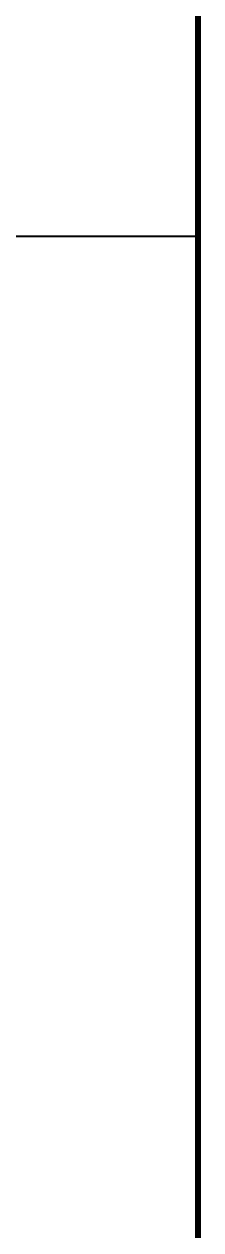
# Model space of a CAD drawing. Header units: millimetres. Extents: x 0 to 16187, y -20471 to 6290.
# Drawn here: x 8509.2 to 8539.3, y 1682.9 to 1888.9 of the extents above; entities that cross this region are included whole.
import ezdxf
from ezdxf import colors
from ezdxf.entities.mleader import LeaderData, LeaderLine
from ezdxf.enums import TextEntityAlignment as Align
from ezdxf.math import Vec2, Vec3

# ---------------------------------------------------------------- set-up
doc = ezdxf.new("R2010")
doc.units = ezdxf.units.MM
doc.layers.add('BORDER1', color=3, linetype='Continuous')
doc.layers.add('BORDER2', color=7, linetype='Continuous')
doc.styles.add('ROMANC', font='ROMANC', dxfattribs={"height": 5})
doc.styles.add('ROMANS', font='ROMANS.shx', dxfattribs={"width": 0.8})
doc.styles.add('ROMANT', font='ROMANT', dxfattribs={"height": 4})

# ---------------------------------------------------------------- blocks, each defined once
blk = doc.blocks.new('*U609')
at = {"layer": 'BORDER1', "color": 154, "true_color": 0x1859a9, "const_width": 1}
blk.add_lwpolyline([(979.0000000799992, 2.220446049250313e-16), (979.0000000799992, 810.9999999999999)], dxfattribs=at)
at = {"layer": 'BORDER2', "flags": 8}
for tag, height, style, p in [('REV-A', 3.24, 'ROMANS', (986.9282778829383, 140.2530397182669)), ('RE-A', 8.064, 'ROMANT', (1084.634961895852, 7.17204102400288))]:
    blk.add_attdef(tag, text='', height=height, dxfattribs=dict(at, style=style)).set_placement(p, align=Align.CENTER)
at = {"layer": 'BORDER2', "style": 'ROMANS', "width": 3.830216453570641}
blk.add_attdef('DATE-A', text='', height=3.24, dxfattribs=at).set_placement((995.5063797379989, 140.2530397182669), (1008.507228728976, 140.2530397182669), align=Align.FIT)
at = {"layer": 'BORDER2'}
for tag, height, style, p in [('DRN-A', 3.24, 'ROMANS', (1018.380015771281, 140.2530397182669)), ('CHD-A', 3.24, 'ROMANS', (1032.348360605113, 140.2530397182669)), ('APD-A', 3.24, 'ROMANS', (1046.640709253839, 140.2530397182669)), ('CONS_CONT_VEND', 4.2, 'ROMANC', (1061.390575966738, 72.83468077449595))]:
    blk.add_attdef(tag, text='', height=height, dxfattribs=dict(at, style=style)).set_placement(p, align=Align.CENTER)
at = {"layer": 'BORDER2', "style": 'ROMANS', "width": 0.8}
for tag, p, height in [('1:X', (997.2302812124753, 122.552011911554), 3.5), ('LOC', (1042.735042679951, 122.552011911554), 3.5), ('PROJ_NO', (1118.63757586463, 122.552011911554), 3.5), ('CONS_DRG_NO', (1011, 63), 3)]:
    blk.add_attdef(tag, p, '', height=height, dxfattribs=at)
at = {"layer": 'BORDER2', "lineweight": 30, "width": 0.8, "flags": 104}
blk.add_attdef('COMMENTS-A', text='', height=2.2, dxfattribs=at).set_placement((1055.209968003616, 142.0744315684458), align=Align.MIDDLE_LEFT)
at = {"layer": 'BORDER2', "style": 'ROMANS', "width": 0.8}
for tag, p in [('PROJECT_TITLE_1', (1061.068210890846, 55.3534808592422)), ('PROJECT_TITLE_2', (1061.068210890846, 49.30052221051124))]:
    blk.add_attdef(tag, text='', height=3.5, dxfattribs=at).set_placement(p, align=Align.MIDDLE)
at = {"layer": 'BORDER2', "style": 'ROMANT', "width": 0.8}
for tag, p in [('DRG_TITLE_1', (1061.068210890846, 36.31229857438004)), ('DRG_TITLE_2', (1061.068210890846, 28.31229857438004)), ('DRG_TITLE_3', (1061.068210890846, 20.31229857438004))]:
    blk.add_attdef(tag, text='', height=5, dxfattribs=at).set_placement(p, align=Align.CENTER)
at = {"layer": 'BORDER2', "style": 'ROMANT'}
for tag, p in [('AR', (995.0014710450068, 7.172041024002866)), ('PA', (1011.738213301433, 7.172041024002866)), ('DC', (1028.447415784789, 7.172041024002837)), ('TS', (1120.839107118789, 7.172041024002908))]:
    blk.add_attdef(tag, p, '', height=8.064, dxfattribs=at)
for tag, p in [('SRNO', (1074.69799186896, 7.172041024002823)), ('SH', (1115.802783516436, 7.176501619330963))]:
    blk.add_attdef(tag, text='', height=8.064, dxfattribs=at).set_placement(p, align=Align.RIGHT)
at = {"layer": 'BORDER2', "style": 'ROMANS', "flags": 2}
blk.add_attdef('TB_VERSION', text='', height=2, dxfattribs=at).set_placement((1, -1), align=Align.TOP_LEFT)

msp = doc.modelspace()

# ---------------------------------------------------------------- linework, layer by layer
msp.add_line((8170.280207615135, 1852.630674232969), (8538.826909443138, 1852.630674232969))

# ---------------------------------------------------------------- block references
at = {"layer": 'BORDER1'}
msp.add_blockref('*U609', (7559.826909363139, 1491.982561115925), dxfattribs=at)

# ---------------------------------------------------------------- leaders
at = {"color": 1}
ml = msp.add_multileader_mtext('Standard', dxfattribs=at)
ml.set_content('HE200B', color=1, style='ROMANS')
ml.set_leader_properties()
ml.build(insert=Vec2(0, 0))
ml.multileader.update_dxf_attribs({"dogleg_length": 3.843575321364915, "arrow_head_size": 5})
ctx = ml.context
ctx.base_point, ctx.char_height, ctx.arrow_head_size, ctx.landing_gap_size, ctx.plane_origin = Vec3(8386.489909134032, 1759.936649910407), 5, 5, 0.4, Vec3(60007.57818739593, -25729.45647960492)
notes = []
notes.append((ctx, [(0, (1, 1, 0), (8413.013484455396, 1759.936649910407), (-1, 0), 3.843575321364915, [(0, [(8418.353010042176, 1745.785287197545)], 0, [])])]))
ctx.mtext.insert, ctx.mtext.width = Vec3(8386.889909134032, 1762.436649910407), 144.3262905237789
for ctx, leaders in notes:
    for number, flags, end, landing, length, lines in leaders:
        leader = LeaderData()
        leader.index, (leader.has_last_leader_line, leader.has_dogleg_vector, leader.attachment_direction) = number, flags
        leader.last_leader_point, leader.dogleg_vector, leader.dogleg_length = Vec3(end), Vec3(landing), length
        for number, points, colour, breaks in lines:
            line = LeaderLine()
            line.index, line.vertices, line.color, line.breaks = number, Vec3.list(points), colors.encode_raw_color(colour), breaks
            leader.lines.append(line)
        ctx.leaders.append(leader)

doc.saveas('drawing.dxf')
